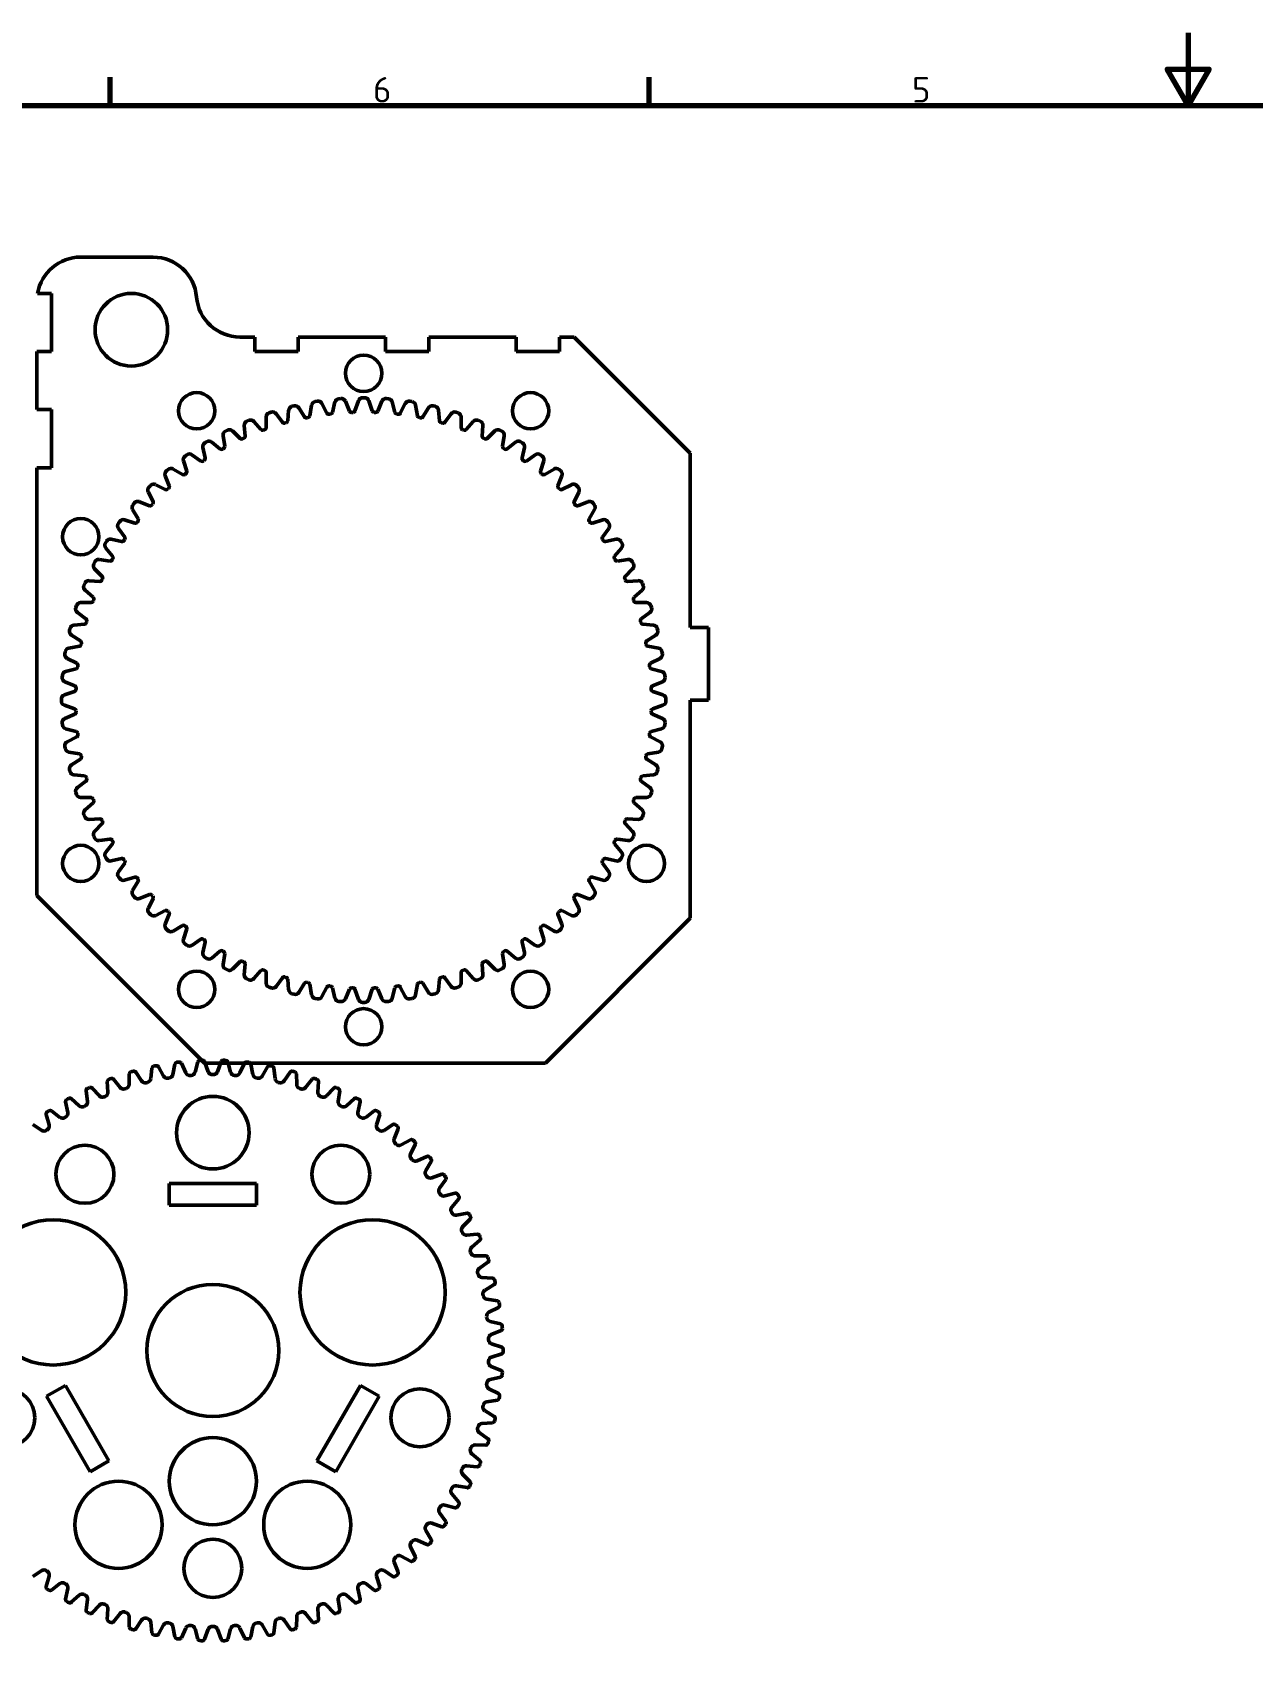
# Model space of a CAD drawing. Header units: millimetres. Extents: x 0 to 594, y 0 to 420.
# Drawn here: x 137.8 to 305.8, y 194.3 to 420 of the extents above; entities that cross this region are included whole.
import ezdxf

# ---------------------------------------------------------------- set-up
doc = ezdxf.new("R2010")
doc.units = ezdxf.units.MM
doc.layers.add('Rahmen (ISO)', color=7, linetype='Continuous', lineweight=70)
doc.layers.add('Sichtbar (ISO)', color=7, linetype='Continuous', lineweight=50)
doc.styles.add('Notiztext (DIN)', font='isocpeur.ttf')

# ---------------------------------------------------------------- blocks, each defined once
blk = doc.blocks.new('Ränder Vorgaberahmen')
at = {"layer": 'Rahmen (ISO)'}
for p, q in [((148.5, 410), (148.5, 413.9)), ((222.75, 410), (222.75, 413.9))]:
    blk.add_line(p, q, dxfattribs=at)
at = {"layer": 'Rahmen (ISO)', "flags": 128}
for points in [[(297, 420), (297, 410), (294.11, 415), (299.89, 415), (297, 410)], [(10, 10), (10, 410), (584, 410), (584, 10), (10, 10)]]:
    blk.add_lwpolyline(points, dxfattribs=at)
at = {"layer": 'Rahmen (ISO)', "char_height": 3.5, "attachment_point": 7, "style": 'Notiztext (DIN)'}
for s, insert in [('6', (184.7, 410.4)), ('5', (258.95, 410.4))]:
    blk.add_mtext(s, dxfattribs=dict(at, insert=insert))

msp = doc.modelspace()

# ---------------------------------------------------------------- linework, layer by layer
at = {"layer": 'Sichtbar (ISO)'}
for p, q in [((144.41, 389.1), (154.41, 389.1)), ((138.49, 384.1), (140.41, 384.1)), ((140.41, 384.1), (140.41, 376.1)), ((166.37, 378.1), (168.41, 378.1)), ((168.41, 376.1), (168.41, 378.1)), ((174.41, 378.1), (186.41, 378.1)), ((174.41, 378.1), (174.41, 376.1)), ((186.41, 376.1), (186.41, 378.1)), ((192.41, 378.1), (204.41, 378.1)), ((192.41, 378.1), (192.41, 376.1)), ((204.41, 376.1), (204.41, 378.1)), ((210.41, 378.1), (212.41, 378.1)), ((210.41, 378.1), (210.41, 376.1)), ((212.41, 378.1), (228.41, 362.1)), ((138.41, 368.1), (138.41, 376.1)), ((140.41, 376.1), (138.41, 376.1)), ((174.41, 376.1), (168.41, 376.1)), ((192.41, 376.1), (186.41, 376.1)), ((210.41, 376.1), (204.41, 376.1)), ((138.41, 368.1), (140.41, 368.1)), ((140.41, 368.1), (140.41, 360.1)), ((172.96, 366.55), (173.08, 368.02)), ((173.54, 368.56), (173.83, 368.63)), ((174.48, 368.36), (175.27, 367.11)), ((176, 367.25), (176.25, 368.71)), ((176.75, 369.21), (177.04, 369.25)), ((177.67, 368.94), (178.35, 367.62)), ((179.1, 367.71), (179.46, 369.15)), ((179.99, 369.6), (180.29, 369.62)), ((180.89, 369.26), (181.47, 367.9)), ((182.22, 367.93), (182.69, 369.33)), ((183.26, 369.74), (183.56, 369.74)), ((184.13, 369.33), (184.6, 367.93)), ((185.35, 367.9), (185.93, 369.26)), ((186.53, 369.62), (186.82, 369.6)), ((187.36, 369.15), (187.72, 367.71)), ((188.46, 367.62), (189.15, 368.94)), ((189.77, 369.25), (190.07, 369.21)), ((190.57, 368.71), (190.81, 367.25)), ((191.55, 367.11), (192.33, 368.36)), ((192.98, 368.63), (193.27, 368.56)), ((193.73, 368.02), (193.86, 366.55)), ((167.07, 364.44), (166.97, 365.92)), ((167.33, 366.51), (167.61, 366.63)), ((168.29, 366.47), (169.26, 365.35)), ((169.97, 365.61), (169.98, 367.09)), ((170.4, 367.66), (170.68, 367.75)), ((171.35, 367.54), (172.23, 366.35)), ((194.59, 366.35), (195.47, 367.54)), ((196.13, 367.75), (196.42, 367.66)), ((196.83, 367.09), (196.85, 365.61)), ((197.55, 365.35), (198.52, 366.47)), ((199.2, 366.63), (199.48, 366.51)), ((199.85, 365.92), (199.75, 364.44)), ((161.52, 363.53), (161.78, 363.68)), ((162.48, 363.63), (163.61, 362.68)), ((164.27, 363.05), (164.05, 364.51)), ((164.37, 365.14), (164.64, 365.27)), ((165.33, 365.16), (166.38, 364.13)), ((200.43, 364.13), (201.49, 365.16)), ((202.18, 365.27), (202.45, 365.14)), ((202.77, 364.51), (202.55, 363.05)), ((203.2, 362.68), (204.34, 363.63)), ((205.04, 363.68), (205.29, 363.53)), ((158.81, 361.7), (159.05, 361.88)), ((159.75, 361.88), (160.96, 361.02)), ((161.58, 361.44), (161.25, 362.88)), ((205.56, 362.88), (205.23, 361.44)), ((205.86, 361.02), (207.06, 361.88)), ((207.76, 361.88), (208, 361.7)), ((228.41, 362.1), (228.41, 338.1)), ((138.41, 301.17), (138.41, 360.1)), ((140.41, 360.1), (138.41, 360.1)), ((156.64, 357.62), (156.08, 358.99)), ((156.25, 359.67), (156.48, 359.86)), ((157.18, 359.92), (158.45, 359.16)), ((159.04, 359.62), (158.59, 361.04)), ((208.22, 361.04), (207.78, 359.62)), ((208.37, 359.16), (209.64, 359.92)), ((210.73, 358.99), (210.18, 357.62)), ((210.34, 359.86), (210.56, 359.67)), ((154.41, 355.42), (153.75, 356.75)), ((153.86, 357.44), (154.07, 357.65)), ((154.76, 357.76), (156.09, 357.1)), ((210.73, 357.1), (212.05, 357.76)), ((213.07, 356.75), (212.41, 355.42)), ((212.75, 357.65), (212.96, 357.44)), ((152.35, 353.06), (151.59, 354.33)), ((151.65, 355.03), (151.84, 355.26)), ((152.52, 355.42), (153.89, 354.87)), ((212.92, 354.87), (214.29, 355.42)), ((215.23, 354.33), (214.46, 353.06)), ((214.97, 355.26), (215.17, 355.03)), ((149.63, 352.46), (149.81, 352.7)), ((150.47, 352.92), (151.88, 352.47)), ((214.93, 352.47), (216.34, 352.92)), ((217.01, 352.7), (217.18, 352.46)), ((147.83, 349.73), (147.98, 349.99)), ((148.63, 350.26), (150.07, 349.92)), ((150.49, 350.55), (149.63, 351.75)), ((217.19, 351.75), (216.33, 350.55)), ((216.75, 349.92), (218.19, 350.26)), ((218.83, 349.99), (218.99, 349.73)), ((148.83, 347.9), (147.88, 349.03)), ((218.94, 349.03), (217.99, 347.9)), ((146.24, 346.87), (146.37, 347.14)), ((147.38, 345.12), (146.34, 346.18)), ((147, 347.46), (148.46, 347.24)), ((218.36, 347.24), (219.82, 347.46)), ((220.47, 346.18), (219.43, 345.12)), ((220.44, 347.14), (220.58, 346.87)), ((144.88, 343.9), (144.99, 344.17)), ((146.16, 342.25), (145.04, 343.22)), ((145.59, 344.54), (147.07, 344.44)), ((219.75, 344.44), (221.22, 344.54)), ((221.77, 343.22), (220.66, 342.25)), ((221.82, 344.17), (221.94, 343.9)), ((143.76, 340.83), (143.85, 341.11)), ((144.42, 341.53), (145.9, 341.54)), ((220.92, 341.54), (222.4, 341.53)), ((222.96, 341.11), (223.06, 340.83)), ((143.48, 338.43), (144.96, 338.55)), ((145.16, 339.28), (143.97, 340.16)), ((222.84, 340.16), (221.65, 339.28)), ((221.86, 338.55), (223.33, 338.43)), ((142.88, 337.68), (142.95, 337.97)), ((144.4, 336.24), (143.15, 337.03)), ((223.67, 337.03), (222.41, 336.24)), ((223.86, 337.97), (223.93, 337.68)), ((228.41, 338.1), (230.91, 338.1)), ((230.91, 338.1), (230.91, 328.1)), ((142.26, 334.47), (142.3, 334.76)), ((142.8, 335.26), (144.26, 335.51)), ((222.56, 335.51), (224.02, 335.26)), ((224.51, 334.76), (224.56, 334.47)), ((142.36, 332.05), (143.8, 332.41)), ((143.88, 333.16), (142.57, 333.84)), ((224.24, 333.84), (222.93, 333.16)), ((223.02, 332.41), (224.45, 332.05)), ((141.88, 331.22), (141.91, 331.52)), ((143.61, 330.04), (142.25, 330.62)), ((224.57, 330.62), (223.21, 330.04)), ((224.91, 331.52), (224.93, 331.22)), ((141.77, 327.95), (141.77, 328.25)), ((142.18, 328.82), (143.58, 329.29)), ((143.58, 326.91), (142.18, 327.38)), ((223.24, 329.29), (224.64, 328.82)), ((224.64, 327.38), (223.24, 326.91)), ((225.05, 328.25), (225.05, 327.95)), ((228.41, 328.1), (228.41, 298.06)), ((230.91, 328.1), (228.41, 328.1)), ((141.91, 324.69), (141.88, 324.98)), ((142.25, 325.58), (143.61, 326.16)), ((223.21, 326.16), (224.57, 325.58)), ((224.93, 324.98), (224.91, 324.69)), ((143.8, 323.79), (142.36, 324.15)), ((142.57, 322.36), (143.88, 323.04)), ((222.93, 323.04), (224.24, 322.36)), ((224.45, 324.15), (223.02, 323.79)), ((142.3, 321.44), (142.26, 321.74)), ((144.26, 320.7), (142.8, 320.94)), ((224.02, 320.94), (222.56, 320.7)), ((224.56, 321.74), (224.51, 321.44)), ((142.95, 318.24), (142.88, 318.53)), ((143.15, 319.18), (144.4, 319.96)), ((222.41, 319.96), (223.67, 319.18)), ((223.93, 318.53), (223.86, 318.24)), ((144.96, 317.65), (143.48, 317.78)), ((143.97, 316.04), (145.16, 316.92)), ((221.65, 316.92), (222.84, 316.04)), ((223.33, 317.78), (221.86, 317.65)), ((143.85, 315.09), (143.76, 315.38)), ((145.9, 314.66), (144.42, 314.68)), ((145.04, 312.99), (146.16, 313.96)), ((220.66, 313.96), (221.77, 312.99)), ((222.4, 314.68), (220.92, 314.66)), ((223.06, 315.38), (222.96, 315.09)), ((144.99, 312.03), (144.88, 312.3)), ((147.07, 311.76), (145.59, 311.66)), ((221.22, 311.66), (219.75, 311.76)), ((221.94, 312.3), (221.82, 312.03)), ((146.37, 309.06), (146.24, 309.33)), ((146.34, 310.02), (147.38, 311.08)), ((219.43, 311.08), (220.47, 310.02)), ((220.58, 309.33), (220.44, 309.06)), ((148.46, 308.96), (147, 308.74)), ((147.88, 307.17), (148.83, 308.3)), ((217.99, 308.3), (218.94, 307.17)), ((219.82, 308.74), (218.36, 308.96)), ((147.98, 306.22), (147.83, 306.47)), ((150.07, 306.28), (148.63, 305.95)), ((149.63, 304.45), (150.49, 305.65)), ((216.33, 305.65), (217.19, 304.45)), ((218.19, 305.95), (216.75, 306.28)), ((218.99, 306.47), (218.83, 306.22)), ((149.81, 303.51), (149.63, 303.75)), ((151.88, 303.73), (150.47, 303.29)), ((151.59, 301.87), (152.35, 303.14)), ((214.46, 303.14), (215.23, 301.87)), ((216.34, 303.29), (214.93, 303.73)), ((217.18, 303.75), (217.01, 303.51)), ((161.48, 278.1), (138.41, 301.17)), ((151.84, 300.94), (151.65, 301.17)), ((153.89, 301.33), (152.52, 300.78)), ((153.75, 299.46), (154.41, 300.78)), ((212.41, 300.78), (213.07, 299.46)), ((214.29, 300.78), (212.92, 301.33)), ((215.17, 301.17), (214.97, 300.94)), ((154.07, 298.55), (153.86, 298.76)), ((156.09, 299.1), (154.76, 298.44)), ((156.08, 297.22), (156.64, 298.59)), ((228.41, 298.06), (208.45, 278.1)), ((210.18, 298.59), (210.73, 297.22)), ((212.05, 298.44), (210.73, 299.1)), ((212.96, 298.76), (212.75, 298.55)), ((156.48, 296.34), (156.25, 296.54)), ((158.45, 297.04), (157.18, 296.28)), ((158.59, 295.17), (159.04, 296.58)), ((207.78, 296.58), (208.22, 295.17)), ((209.64, 296.28), (208.37, 297.04)), ((210.56, 296.54), (210.34, 296.34)), ((159.05, 294.33), (158.81, 294.5)), ((160.96, 295.18), (159.75, 294.32)), ((161.25, 293.32), (161.58, 294.76)), ((163.61, 293.52), (162.48, 292.57)), ((204.34, 292.57), (203.2, 293.52)), ((205.23, 294.76), (205.56, 293.32)), ((207.06, 294.32), (205.86, 295.18)), ((208, 294.5), (207.76, 294.33)), ((161.78, 292.52), (161.52, 292.68)), ((164.05, 291.69), (164.27, 293.15)), ((166.38, 292.08), (165.33, 291.04)), ((166.97, 290.28), (167.07, 291.76)), ((199.75, 291.76), (199.85, 290.28)), ((201.49, 291.04), (200.43, 292.08)), ((202.55, 293.15), (202.77, 291.69)), ((205.29, 292.68), (205.04, 292.52)), ((164.64, 290.93), (164.37, 291.07)), ((167.61, 289.57), (167.33, 289.69)), ((169.26, 290.85), (168.29, 289.73)), ((169.98, 289.11), (169.97, 290.59)), ((172.23, 289.86), (171.35, 288.67)), ((173.08, 288.18), (172.96, 289.65)), ((175.27, 289.1), (174.48, 287.84)), ((176.25, 287.49), (176, 288.95)), ((190.81, 288.95), (190.57, 287.49)), ((192.33, 287.84), (191.55, 289.1)), ((193.86, 289.65), (193.73, 288.18)), ((195.47, 288.67), (194.59, 289.86)), ((196.85, 290.59), (196.83, 289.11)), ((198.52, 289.73), (197.55, 290.85)), ((199.48, 289.69), (199.2, 289.57)), ((202.45, 291.07), (202.18, 290.93)), ((170.68, 288.45), (170.4, 288.55)), ((173.83, 287.58), (173.54, 287.65)), ((177.04, 286.95), (176.75, 287)), ((178.35, 288.58), (177.67, 287.27)), ((179.46, 287.05), (179.1, 288.49)), ((180.29, 286.58), (179.99, 286.6)), ((181.47, 288.3), (180.89, 286.94)), ((182.69, 286.87), (182.22, 288.27)), ((184.6, 288.27), (184.13, 286.87)), ((185.93, 286.94), (185.35, 288.3)), ((186.82, 286.6), (186.53, 286.58)), ((187.72, 288.49), (187.36, 287.05)), ((189.15, 287.27), (188.46, 288.58)), ((190.07, 287), (189.77, 286.95)), ((193.27, 287.65), (192.98, 287.58)), ((196.42, 288.55), (196.13, 288.45)), ((183.56, 286.46), (183.26, 286.46)), ((155.85, 276.32), (155.13, 277.6)), ((157.39, 277.97), (157.12, 276.52)), ((158.91, 276.74), (158.3, 278.08)), ((160.58, 278.26), (160.19, 276.85)), ((208.45, 278.1), (161.48, 278.1)), ((162, 276.92), (161.49, 278.3)), ((163.79, 278.3), (163.28, 276.92)), ((165.09, 276.85), (164.7, 278.26)), ((166.98, 278.08), (166.37, 276.74)), ((168.16, 276.52), (167.89, 277.97)), ((170.15, 277.6), (169.43, 276.32)), ((148.1, 275.57), (148.18, 274.1)), ((149.87, 274.74), (148.96, 275.89)), ((151.13, 276.62), (151.09, 275.15)), ((152.83, 275.65), (152.01, 276.87)), ((153.62, 275.44), (153.47, 275.4)), ((154.23, 277.42), (154.08, 275.96)), ((156.62, 276.04), (156.47, 276.02)), ((159.66, 276.41), (159.5, 276.39)), ((162.72, 276.52), (162.56, 276.52)), ((165.78, 276.39), (165.62, 276.41)), ((168.81, 276.02), (168.66, 276.04)), ((171.2, 275.96), (171.05, 277.42)), ((171.81, 275.4), (171.66, 275.44)), ((173.27, 276.87), (172.45, 275.65)), ((174.19, 275.15), (174.15, 276.62)), ((176.32, 275.89), (175.41, 274.74)), ((177.1, 274.1), (177.18, 275.57)), ((144.23, 272.22), (143.14, 273.21)), ((145.17, 274.28), (145.37, 272.82)), ((147, 273.59), (145.99, 274.67)), ((147.82, 273.51), (147.67, 273.45)), ((150.68, 274.59), (150.53, 274.54)), ((174.75, 274.54), (174.6, 274.59)), ((177.61, 273.45), (177.46, 273.51)), ((179.29, 274.67), (178.28, 273.59)), ((179.91, 272.82), (180.11, 274.28)), ((182.14, 273.21), (181.05, 272.22)), ((139.66, 271.01), (140.09, 269.6)), ((141.57, 270.63), (140.41, 271.53)), ((142.35, 272.76), (142.66, 271.32)), ((145.05, 272.21), (144.91, 272.13)), ((180.37, 272.13), (180.23, 272.21)), ((182.62, 271.32), (182.93, 272.76)), ((184.87, 271.53), (183.7, 270.63)), ((185.19, 269.6), (185.62, 271.01)), ((139.06, 268.83), (137.83, 269.63)), ((139.88, 268.95), (139.75, 268.85)), ((142.4, 270.68), (142.26, 270.6)), ((183.02, 270.6), (182.88, 270.68)), ((185.53, 268.85), (185.4, 268.95)), ((187.45, 269.63), (186.22, 268.83)), ((187.62, 267.69), (188.16, 269.06)), ((187.9, 266.91), (187.78, 267.02)), ((189.87, 267.54), (188.58, 266.84)), ((189.88, 265.58), (190.53, 266.9)), ((190.1, 264.79), (189.99, 264.9)), ((192.12, 265.25), (190.78, 264.66)), ((191.97, 263.3), (192.73, 264.57)), ((192.13, 262.49), (192.02, 262.62)), ((194.18, 262.79), (192.79, 262.31)), ((193.87, 260.86), (194.72, 262.06)), ((156.64, 258.52), (156.64, 261.52)), ((156.64, 261.52), (168.64, 261.52)), ((168.64, 261.52), (168.64, 258.52)), ((193.96, 260.04), (193.87, 260.18)), ((196.03, 260.18), (194.6, 259.8)), ((168.64, 258.52), (156.64, 258.52)), ((195.59, 257.45), (195.51, 257.59)), ((195.57, 258.28), (196.51, 259.4)), ((197.66, 257.42), (196.21, 257.16)), ((197.05, 255.56), (198.08, 256.61)), ((197.01, 254.74), (196.94, 254.89)), ((199.07, 254.54), (197.6, 254.4)), ((198.31, 252.74), (199.43, 253.7)), ((198.2, 251.92), (198.14, 252.07)), ((200.24, 251.56), (198.77, 251.54)), ((199.34, 249.82), (200.53, 250.69)), ((199.16, 249.02), (199.12, 249.17)), ((201.17, 248.49), (199.7, 248.59)), ((199.89, 246.05), (199.86, 246.2)), ((200.13, 246.83), (201.38, 247.6)), ((201.84, 245.36), (200.39, 245.57)), ((200.68, 243.79), (201.99, 244.46)), ((200.37, 243.02), (200.35, 243.18)), ((202.26, 242.18), (200.83, 242.51)), ((200.61, 239.97), (200.61, 240.13)), ((200.98, 240.71), (202.34, 241.27)), ((202.43, 238.98), (201.03, 239.43)), ((200.61, 236.91), (200.61, 237.07)), ((201.03, 237.62), (202.43, 238.07)), ((200.83, 234.53), (202.26, 234.87)), ((202.34, 235.78), (200.98, 236.33)), ((139.72, 232.22), (142.32, 233.72)), ((142.32, 233.72), (148.32, 223.33)), ((176.96, 223.33), (182.96, 233.72)), ((182.96, 233.72), (185.56, 232.22)), ((200.35, 233.86), (200.37, 234.02)), ((201.99, 232.59), (200.68, 233.26)), ((145.72, 221.83), (139.72, 232.22)), ((185.56, 232.22), (179.56, 221.83)), ((199.86, 230.84), (199.89, 231)), ((201.38, 229.44), (200.13, 230.21)), ((200.39, 231.47), (201.84, 231.69)), ((199.12, 227.87), (199.16, 228.03)), ((199.7, 228.46), (201.17, 228.56)), ((200.53, 226.36), (199.34, 227.22)), ((198.14, 224.97), (198.2, 225.12)), ((199.43, 223.35), (198.31, 224.31)), ((198.77, 225.51), (200.24, 225.49)), ((148.32, 223.33), (145.72, 221.83)), ((179.56, 221.83), (176.96, 223.33)), ((196.94, 222.16), (197.01, 222.31)), ((198.08, 220.44), (197.05, 221.48)), ((197.6, 222.65), (199.07, 222.51)), ((195.51, 219.45), (195.59, 219.59)), ((196.21, 219.88), (197.66, 219.63)), ((193.87, 216.87), (193.96, 217)), ((194.6, 217.24), (196.03, 216.87)), ((196.51, 217.64), (195.57, 218.77)), ((192.02, 214.43), (192.13, 214.55)), ((192.79, 214.74), (194.18, 214.25)), ((194.72, 214.98), (193.87, 216.18)), ((189.99, 212.14), (190.1, 212.26)), ((190.78, 212.39), (192.12, 211.8)), ((192.73, 212.48), (191.97, 213.74)), ((187.78, 210.03), (187.9, 210.13)), ((188.58, 210.21), (189.87, 209.51)), ((190.53, 210.14), (189.88, 211.46)), ((137.83, 207.41), (139.06, 208.22)), ((139.75, 208.19), (139.88, 208.1)), ((185.4, 208.1), (185.53, 208.19)), ((186.22, 208.22), (187.45, 207.41)), ((188.16, 207.99), (187.62, 209.36)), ((140.09, 207.44), (139.66, 206.04)), ((140.41, 205.52), (141.57, 206.42)), ((142.26, 206.45), (142.4, 206.36)), ((142.66, 205.73), (142.35, 204.29)), ((182.93, 204.29), (182.62, 205.73)), ((182.88, 206.36), (183.02, 206.45)), ((183.7, 206.42), (184.87, 205.52)), ((185.62, 206.04), (185.19, 207.44)), ((143.14, 203.84), (144.23, 204.83)), ((144.91, 204.91), (145.05, 204.84)), ((145.37, 204.23), (145.17, 202.77)), ((145.99, 202.38), (147, 203.45)), ((147.67, 203.6), (147.82, 203.53)), ((177.46, 203.53), (177.61, 203.6)), ((178.28, 203.45), (179.29, 202.38)), ((180.11, 202.77), (179.91, 204.23)), ((180.23, 204.84), (180.37, 204.91)), ((181.05, 204.83), (182.14, 203.84)), ((148.18, 202.95), (148.1, 201.48)), ((148.96, 201.16), (149.87, 202.31)), ((150.53, 202.5), (150.68, 202.45)), ((151.09, 201.9), (151.13, 200.43)), ((152.01, 200.18), (152.83, 201.4)), ((153.47, 201.65), (153.62, 201.61)), ((154.08, 201.09), (154.23, 199.63)), ((156.47, 201.03), (156.62, 201)), ((168.66, 201), (168.81, 201.03)), ((171.05, 199.63), (171.2, 201.09)), ((171.66, 201.61), (171.81, 201.65)), ((172.45, 201.4), (173.27, 200.18)), ((174.15, 200.43), (174.19, 201.9)), ((174.6, 202.45), (174.75, 202.5)), ((175.41, 202.31), (176.32, 201.16)), ((177.18, 201.48), (177.1, 202.95)), ((155.13, 199.45), (155.85, 200.73)), ((157.12, 200.52), (157.39, 199.08)), ((158.3, 198.97), (158.91, 200.3)), ((159.5, 200.65), (159.66, 200.64)), ((160.19, 200.2), (160.58, 198.78)), ((161.49, 198.75), (162, 200.13)), ((162.56, 200.52), (162.72, 200.52)), ((163.28, 200.13), (163.79, 198.75)), ((164.7, 198.78), (165.09, 200.2)), ((165.62, 200.64), (165.78, 200.65)), ((166.37, 200.3), (166.98, 198.97)), ((167.89, 199.08), (168.16, 200.52)), ((169.43, 200.73), (170.15, 199.45))]:
    msp.add_line(p, q, dxfattribs=at)
for centre, radius in [((151.41, 379.1), 5), ((183.41, 373.1), 2.5), ((160.41, 367.94), 2.5), ((206.41, 367.94), 2.5), ((144.44, 350.6), 2.5), ((144.44, 305.6), 2.5), ((222.38, 305.6), 2.5), ((160.41, 288.26), 2.5), ((206.41, 288.26), 2.5), ((183.41, 283.1), 2.5), ((162.64, 268.52), 5), ((145.01, 262.79), 4), ((180.27, 262.79), 4), ((140.64, 246.52), 10), ((184.64, 246.52), 10), ((162.64, 238.52), 9.1), ((134.11, 229.25), 4), ((191.17, 229.25), 4), ((162.64, 220.52), 6), ((149.64, 214.52), 6), ((175.64, 214.52), 6), ((162.64, 208.52), 4)]:
    msp.add_circle(centre, radius, dxfattribs=at)
for centre, radius, start, end in [((144.41, 383.1), 6, 90, 170.4059), ((154.41, 383.1), 6, 4.7802, 90), ((166.37, 384.1), 6, 184.7802, 270), ((173.68, 367.97), 0.6, 103.5, 175), ((173.97, 368.04), 0.6, 32, 103.5), ((176.84, 368.61), 0.6, 99, 170.5), ((177.14, 368.66), 0.6, 27.5, 99), ((180.04, 369), 0.6, 94.5, 166), ((180.34, 369.03), 0.6, 23, 94.5), ((181.74, 368.02), 0.3, 203, 272.3877), ((181.94, 368.02), 0.3, 272.1123, 341.5), ((183.26, 369.14), 0.6, 90, 161.5), ((183.56, 369.14), 0.6, 18.5, 90), ((184.88, 368.02), 0.3, 198.5, 267.8877), ((185.07, 368.02), 0.3, 267.6123, 337), ((186.48, 369.03), 0.6, 85.5, 157), ((186.78, 369), 0.6, 14, 85.5), ((189.68, 368.66), 0.6, 81, 152.5), ((189.98, 368.61), 0.6, 9.5, 81), ((192.84, 368.04), 0.6, 76.5, 148), ((193.13, 367.97), 0.6, 5, 76.5), ((167.56, 365.96), 0.6, 112.5, 184), ((167.84, 366.07), 0.6, 41, 112.5), ((169.67, 365.62), 0.3, 290.1123, 359.5), ((170.58, 367.09), 0.6, 108, 179.5), ((170.87, 367.18), 0.6, 36.5, 108), ((172.47, 366.53), 0.3, 216.5, 285.8877), ((183.41, 328.1), 39.65, 105.6123, 105.8877), ((172.66, 366.58), 0.3, 285.6123, 355), ((175.52, 367.26), 0.3, 212, 281.3877), ((183.41, 328.1), 39.65, 101.1123, 101.3877), ((175.71, 367.3), 0.3, 281.1123, 350.5), ((178.62, 367.76), 0.3, 207.5, 276.8877), ((183.41, 328.1), 39.65, 96.6123, 96.8877), ((178.81, 367.79), 0.3, 276.6123, 346), ((183.41, 328.1), 39.65, 92.1123, 92.3877), ((183.41, 328.1), 39.65, 87.6123, 87.8877), ((188.01, 367.79), 0.3, 194, 263.3877), ((183.41, 328.1), 39.65, 83.1123, 83.3877), ((188.2, 367.76), 0.3, 263.1123, 332.5), ((191.11, 367.3), 0.3, 189.5, 258.8877), ((183.41, 328.1), 39.65, 78.6123, 78.8877), ((191.3, 367.26), 0.3, 258.6123, 328), ((194.16, 366.58), 0.3, 185, 254.3877), ((183.41, 328.1), 39.65, 74.1123, 74.3877), ((194.34, 366.53), 0.3, 254.1123, 323.5), ((195.95, 367.18), 0.6, 72, 143.5), ((196.23, 367.09), 0.6, 0.5, 72), ((197.15, 365.62), 0.3, 180.5, 249.8877), ((198.97, 366.07), 0.6, 67.5, 139), ((199.25, 365.96), 0.6, 356, 67.5), ((161.84, 363.02), 0.6, 121.5, 193), ((162.09, 363.17), 0.6, 50, 121.5), ((164.64, 364.6), 0.6, 117, 188.5), ((164.91, 364.74), 0.6, 45.5, 117), ((166.6, 364.34), 0.3, 225.5, 294.8877), ((183.41, 328.1), 39.65, 114.6123, 114.8877), ((166.77, 364.42), 0.3, 294.6123, 4), ((169.49, 365.55), 0.3, 221, 290.3877), ((183.41, 328.1), 39.65, 110.1123, 110.3877), ((183.41, 328.1), 39.65, 69.6123, 69.8877), ((197.33, 365.55), 0.3, 249.6123, 319), ((200.05, 364.42), 0.3, 176, 245.3877), ((183.41, 328.1), 39.65, 65.1123, 65.3877), ((200.22, 364.34), 0.3, 245.1123, 314.5), ((201.91, 364.74), 0.6, 63, 134.5), ((202.17, 364.6), 0.6, 351.5, 63), ((204.72, 363.17), 0.6, 58.5, 130), ((204.98, 363.02), 0.6, 347, 58.5), ((159.16, 361.22), 0.6, 126, 197.5), ((159.41, 361.39), 0.6, 54.5, 126), ((183.41, 328.1), 39.65, 123.6123, 123.8877), ((161.29, 361.37), 0.3, 303.6123, 13), ((163.8, 362.91), 0.3, 230, 299.3877), ((183.41, 328.1), 39.65, 119.1123, 119.3877), ((163.97, 363), 0.3, 299.1123, 8.5), ((202.84, 363), 0.3, 171.5, 240.8877), ((183.41, 328.1), 39.65, 60.6123, 60.8877), ((203.01, 362.91), 0.3, 240.6123, 310), ((205.52, 361.37), 0.3, 167, 236.3877), ((183.41, 328.1), 39.65, 56.1123, 56.3877), ((207.41, 361.39), 0.6, 54, 125.5), ((207.65, 361.22), 0.6, 342.5, 54), ((156.64, 359.21), 0.6, 130.5, 202), ((156.87, 359.41), 0.6, 59, 130.5), ((158.6, 359.42), 0.3, 239, 308.3877), ((183.41, 328.1), 39.65, 128.1123, 128.3877), ((158.75, 359.53), 0.3, 308.1123, 17.5), ((161.13, 361.27), 0.3, 234.5, 303.8877), ((205.68, 361.27), 0.3, 236.1123, 305.5), ((208.07, 359.53), 0.3, 162.5, 231.8877), ((183.41, 328.1), 39.65, 51.6123, 51.8877), ((208.22, 359.42), 0.3, 231.6123, 301), ((209.95, 359.41), 0.6, 49.5, 121), ((210.17, 359.21), 0.6, 338, 49.5), ((154.28, 357.02), 0.6, 135, 206.5), ((154.49, 357.23), 0.6, 63.5, 135), ((156.22, 357.37), 0.3, 243.5, 312.8877), ((183.41, 328.1), 39.65, 132.6123, 132.8877), ((156.36, 357.5), 0.3, 312.6123, 22), ((210.46, 357.5), 0.3, 158, 227.3877), ((183.41, 328.1), 39.65, 47.1123, 47.3877), ((210.6, 357.37), 0.3, 227.1123, 296.5), ((212.32, 357.23), 0.6, 45, 116.5), ((212.53, 357.02), 0.6, 333.5, 45), ((152.1, 354.64), 0.6, 139.5, 211), ((152.3, 354.87), 0.6, 68, 139.5), ((154.01, 355.15), 0.3, 248, 317.3877), ((183.41, 328.1), 39.65, 137.1123, 137.3877), ((154.14, 355.29), 0.3, 317.1123, 26.5), ((212.68, 355.29), 0.3, 153.5, 222.8877), ((183.41, 328.1), 39.65, 42.6123, 42.8877), ((212.81, 355.15), 0.3, 222.6123, 292), ((214.52, 354.87), 0.6, 40.5, 112), ((214.71, 354.64), 0.6, 329, 40.5), ((150.12, 352.1), 0.6, 144, 215.5), ((150.29, 352.35), 0.6, 72.5, 144), ((151.98, 352.76), 0.3, 252.5, 321.8877), ((183.41, 328.1), 39.65, 141.6123, 141.8877), ((152.09, 352.91), 0.3, 321.6123, 31), ((214.72, 352.91), 0.3, 149, 218.3877), ((183.41, 328.1), 39.65, 38.1123, 38.3877), ((214.84, 352.76), 0.3, 218.1123, 287.5), ((216.52, 352.35), 0.6, 36, 107.5), ((216.7, 352.1), 0.6, 324.5, 36), ((148.49, 349.67), 0.6, 77, 148.5), ((150.14, 350.22), 0.3, 257, 326.3877), ((183.41, 328.1), 39.65, 146.1123, 146.3877), ((150.24, 350.38), 0.3, 326.1123, 35.5), ((216.57, 350.38), 0.3, 144.5, 213.8877), ((183.41, 328.1), 39.65, 33.6123, 33.8877), ((216.68, 350.22), 0.3, 213.6123, 283), ((218.32, 349.67), 0.6, 31.5, 103), ((148.34, 349.42), 0.6, 148.5, 220), ((183.41, 328.1), 39.65, 150.6123, 150.8877), ((148.6, 347.71), 0.3, 330.6123, 40), ((218.22, 347.71), 0.3, 140, 209.3877), ((183.41, 328.1), 39.65, 29.1123, 29.3877), ((218.48, 349.42), 0.6, 320, 31.5), ((146.77, 346.6), 0.6, 153, 224.5), ((146.91, 346.87), 0.6, 81.5, 153), ((148.5, 347.54), 0.3, 261.5, 330.8877), ((218.31, 347.54), 0.3, 209.1123, 278.5), ((219.91, 346.87), 0.6, 27, 98.5), ((220.04, 346.6), 0.6, 315.5, 27), ((145.43, 343.67), 0.6, 157.5, 229), ((145.55, 343.95), 0.6, 86, 157.5), ((147.09, 344.74), 0.3, 266, 335.3877), ((183.41, 328.1), 39.65, 155.1123, 155.3877), ((147.17, 344.91), 0.3, 335.1123, 44.5), ((219.65, 344.91), 0.3, 135.5, 204.8877), ((183.41, 328.1), 39.65, 24.6123, 24.8877), ((219.73, 344.74), 0.3, 204.6123, 274), ((221.27, 343.95), 0.6, 22.5, 94), ((221.38, 343.67), 0.6, 311, 22.5), ((144.33, 340.64), 0.6, 162, 233.5), ((144.42, 340.93), 0.6, 90.5, 162), ((145.89, 341.84), 0.3, 270.5, 339.8877), ((145.96, 342.02), 0.3, 339.6123, 49), ((183.41, 328.1), 39.65, 159.6123, 159.8877), ((220.86, 342.02), 0.3, 131, 200.3877), ((183.41, 328.1), 39.65, 20.1123, 20.3877), ((220.92, 341.84), 0.3, 200.1123, 269.5), ((222.39, 340.93), 0.6, 18, 89.5), ((222.49, 340.64), 0.6, 306.5, 18), ((144.93, 338.85), 0.3, 275, 344.3877), ((144.98, 339.04), 0.3, 344.1123, 53.5), ((183.41, 328.1), 39.65, 164.1123, 164.3877), ((221.83, 339.04), 0.3, 126.5, 195.8877), ((183.41, 328.1), 39.65, 15.6123, 15.8877), ((221.88, 338.85), 0.3, 195.6123, 265), ((143.47, 337.54), 0.6, 166.5, 238), ((143.54, 337.83), 0.6, 95, 166.5), ((144.24, 335.99), 0.3, 348.6123, 58), ((222.57, 335.99), 0.3, 122, 191.3877), ((223.28, 337.83), 0.6, 13.5, 85), ((223.35, 337.54), 0.6, 302, 13.5), ((142.85, 334.37), 0.6, 171, 242.5), ((142.9, 334.67), 0.6, 99.5, 171), ((144.21, 335.8), 0.3, 279.5, 348.8877), ((183.41, 328.1), 39.65, 168.6123, 168.8877), ((183.41, 328.1), 39.65, 11.1123, 11.3877), ((222.61, 335.8), 0.3, 191.1123, 260.5), ((223.92, 334.67), 0.6, 9, 80.5), ((223.97, 334.37), 0.6, 297.5, 9), ((142.51, 331.47), 0.6, 104, 175.5), ((143.72, 332.7), 0.3, 284, 353.3877), ((143.75, 332.89), 0.3, 353.1123, 62.5), ((183.41, 328.1), 39.65, 173.1123, 173.3877), ((223.07, 332.89), 0.3, 117.5, 186.8877), ((183.41, 328.1), 39.65, 6.6123, 6.8877), ((223.09, 332.7), 0.3, 186.6123, 256), ((224.31, 331.47), 0.6, 4.5, 76), ((142.48, 331.17), 0.6, 175.5, 247), ((143.48, 329.57), 0.3, 288.5, 357.8877), ((143.49, 329.77), 0.3, 357.6123, 67), ((183.41, 328.1), 39.65, 177.6123, 177.8877), ((223.32, 329.77), 0.3, 113, 182.3877), ((183.41, 328.1), 39.65, 2.1123, 2.3877), ((223.33, 329.57), 0.3, 182.1123, 251.5), ((224.33, 331.17), 0.6, 293, 4.5), ((142.37, 328.25), 0.6, 108.5, 180), ((142.37, 327.95), 0.6, 180, 251.5), ((224.45, 328.25), 0.6, 0, 71.5), ((224.45, 327.95), 0.6, 288.5, 0), ((142.48, 325.03), 0.6, 113, 184.5), ((143.48, 326.63), 0.3, 2.1123, 71.5), ((143.49, 326.44), 0.3, 293, 2.3877), ((183.41, 328.1), 39.65, 182.1123, 182.3877), ((183.41, 328.1), 39.65, 357.6123, 357.8877), ((223.32, 326.44), 0.3, 177.6123, 247), ((223.33, 326.63), 0.3, 108.5, 177.8877), ((224.33, 325.03), 0.6, 355.5, 67), ((142.51, 324.73), 0.6, 184.5, 256), ((143.72, 323.5), 0.3, 6.6123, 76), ((143.75, 323.31), 0.3, 297.5, 6.8877), ((183.41, 328.1), 39.65, 186.6123, 186.8877), ((183.41, 328.1), 39.65, 353.1123, 353.3877), ((223.07, 323.31), 0.3, 173.1123, 242.5), ((223.09, 323.5), 0.3, 104, 173.3877), ((224.31, 324.73), 0.6, 284, 355.5), ((142.85, 321.83), 0.6, 117.5, 189), ((142.9, 321.53), 0.6, 189, 260.5), ((144.21, 320.4), 0.3, 11.1123, 80.5), ((183.41, 328.1), 39.65, 191.1123, 191.3877), ((183.41, 328.1), 39.65, 348.6123, 348.8877), ((222.61, 320.4), 0.3, 99.5, 168.8877), ((223.92, 321.53), 0.6, 279.5, 351), ((223.97, 321.83), 0.6, 351, 62.5), ((143.47, 318.67), 0.6, 122, 193.5), ((143.54, 318.38), 0.6, 193.5, 265), ((144.24, 320.21), 0.3, 302, 11.3877), ((222.57, 320.21), 0.3, 168.6123, 238), ((223.28, 318.38), 0.6, 275, 346.5), ((223.35, 318.67), 0.6, 346.5, 58), ((144.33, 315.56), 0.6, 126.5, 198), ((144.93, 317.35), 0.3, 15.6123, 85), ((144.98, 317.17), 0.3, 306.5, 15.8877), ((183.41, 328.1), 39.65, 195.6123, 195.8877), ((221.83, 317.17), 0.3, 164.1123, 233.5), ((183.41, 328.1), 39.65, 344.1123, 344.3877), ((221.88, 317.35), 0.3, 95, 164.3877), ((222.49, 315.56), 0.6, 342, 53.5), ((144.42, 315.28), 0.6, 198, 269.5), ((145.89, 314.36), 0.3, 20.1123, 89.5), ((145.96, 314.18), 0.3, 311, 20.3877), ((183.41, 328.1), 39.65, 200.1123, 200.3877), ((220.86, 314.18), 0.3, 159.6123, 229), ((183.41, 328.1), 39.65, 339.6123, 339.8877), ((220.92, 314.36), 0.3, 90.5, 159.8877), ((222.39, 315.28), 0.6, 270.5, 342), ((145.43, 312.53), 0.6, 131, 202.5), ((145.55, 312.26), 0.6, 202.5, 274), ((147.09, 311.46), 0.3, 24.6123, 94), ((183.41, 328.1), 39.65, 204.6123, 204.8877), ((147.17, 311.29), 0.3, 315.5, 24.8877), ((219.65, 311.29), 0.3, 155.1123, 224.5), ((183.41, 328.1), 39.65, 335.1123, 335.3877), ((219.73, 311.46), 0.3, 86, 155.3877), ((221.27, 312.26), 0.6, 266, 337.5), ((221.38, 312.53), 0.6, 337.5, 49), ((146.77, 309.6), 0.6, 135.5, 207), ((220.04, 309.6), 0.6, 333, 44.5), ((146.91, 309.34), 0.6, 207, 278.5), ((148.34, 306.79), 0.6, 140, 211.5), ((148.5, 308.66), 0.3, 29.1123, 98.5), ((183.41, 328.1), 39.65, 209.1123, 209.3877), ((148.6, 308.5), 0.3, 320, 29.3877), ((218.22, 308.5), 0.3, 150.6123, 220), ((183.41, 328.1), 39.65, 330.6123, 330.8877), ((218.31, 308.66), 0.3, 81.5, 150.8877), ((218.48, 306.79), 0.6, 328.5, 40), ((219.91, 309.34), 0.6, 261.5, 333), ((148.49, 306.53), 0.6, 211.5, 283), ((150.14, 305.99), 0.3, 33.6123, 103), ((183.41, 328.1), 39.65, 213.6123, 213.8877), ((150.24, 305.83), 0.3, 324.5, 33.8877), ((216.57, 305.83), 0.3, 146.1123, 215.5), ((183.41, 328.1), 39.65, 326.1123, 326.3877), ((216.68, 305.99), 0.3, 77, 146.3877), ((218.32, 306.53), 0.6, 257, 328.5), ((150.12, 304.1), 0.6, 144.5, 216), ((150.29, 303.86), 0.6, 216, 287.5), ((151.98, 303.44), 0.3, 38.1123, 107.5), ((183.41, 328.1), 39.65, 218.1123, 218.3877), ((152.09, 303.29), 0.3, 329, 38.3877), ((214.72, 303.29), 0.3, 141.6123, 211), ((183.41, 328.1), 39.65, 321.6123, 321.8877), ((214.84, 303.44), 0.3, 72.5, 141.8877), ((216.52, 303.86), 0.6, 252.5, 324), ((216.7, 304.1), 0.6, 324, 35.5), ((152.1, 301.56), 0.6, 149, 220.5), ((152.3, 301.33), 0.6, 220.5, 292), ((154.01, 301.05), 0.3, 42.6123, 112), ((183.41, 328.1), 39.65, 222.6123, 222.8877), ((154.14, 300.91), 0.3, 333.5, 42.8877), ((212.68, 300.91), 0.3, 137.1123, 206.5), ((183.41, 328.1), 39.65, 317.1123, 317.3877), ((212.81, 301.05), 0.3, 68, 137.3877), ((214.52, 301.33), 0.6, 248, 319.5), ((214.71, 301.56), 0.6, 319.5, 31), ((154.28, 299.19), 0.6, 153.5, 225), ((154.49, 298.98), 0.6, 225, 296.5), ((156.22, 298.83), 0.3, 47.1123, 116.5), ((183.41, 328.1), 39.65, 227.1123, 227.3877), ((156.36, 298.7), 0.3, 338, 47.3877), ((210.46, 298.7), 0.3, 132.6123, 202), ((183.41, 328.1), 39.65, 312.6123, 312.8877), ((210.6, 298.83), 0.3, 63.5, 132.8877), ((212.32, 298.98), 0.6, 243.5, 315), ((212.53, 299.19), 0.6, 315, 26.5), ((156.64, 296.99), 0.6, 158, 229.5), ((156.87, 296.8), 0.6, 229.5, 301), ((158.6, 296.79), 0.3, 51.6123, 121), ((183.41, 328.1), 39.65, 231.6123, 231.8877), ((158.75, 296.67), 0.3, 342.5, 51.8877), ((208.07, 296.67), 0.3, 128.1123, 197.5), ((183.41, 328.1), 39.65, 308.1123, 308.3877), ((208.22, 296.79), 0.3, 59, 128.3877), ((209.95, 296.8), 0.6, 239, 310.5), ((210.17, 296.99), 0.6, 310.5, 22), ((159.16, 294.99), 0.6, 162.5, 234), ((159.41, 294.81), 0.6, 234, 305.5), ((161.13, 294.94), 0.3, 56.1123, 125.5), ((183.41, 328.1), 39.65, 236.1123, 236.3877), ((161.29, 294.83), 0.3, 347, 56.3877), ((163.8, 293.29), 0.3, 60.6123, 130), ((183.41, 328.1), 39.65, 240.6123, 240.8877), ((163.97, 293.2), 0.3, 351.5, 60.8877), ((202.84, 293.2), 0.3, 119.1123, 188.5), ((183.41, 328.1), 39.65, 299.1123, 299.3877), ((203.01, 293.29), 0.3, 50, 119.3877), ((205.52, 294.83), 0.3, 123.6123, 193), ((183.41, 328.1), 39.65, 303.6123, 303.8877), ((205.68, 294.94), 0.3, 54.5, 123.8877), ((207.41, 294.81), 0.6, 234.5, 306), ((207.65, 294.99), 0.6, 306, 17.5), ((161.84, 293.19), 0.6, 167, 238.5), ((162.09, 293.03), 0.6, 238.5, 310), ((164.64, 291.6), 0.6, 171.5, 243), ((166.6, 291.86), 0.3, 65.1123, 134.5), ((183.41, 328.1), 39.65, 245.1123, 245.3877), ((166.77, 291.78), 0.3, 356, 65.3877), ((200.05, 291.78), 0.3, 114.6123, 184), ((183.41, 328.1), 39.65, 294.6123, 294.8877), ((200.22, 291.86), 0.3, 45.5, 114.8877), ((202.17, 291.6), 0.6, 297, 8.5), ((204.72, 293.03), 0.6, 230, 301.5), ((204.98, 293.19), 0.6, 301.5, 13), ((164.91, 291.47), 0.6, 243, 314.5), ((167.56, 290.24), 0.6, 176, 247.5), ((167.84, 290.13), 0.6, 247.5, 319), ((169.49, 290.65), 0.3, 69.6123, 139), ((183.41, 328.1), 39.65, 249.6123, 249.8877), ((169.67, 290.59), 0.3, 0.5, 69.8877), ((170.58, 289.12), 0.6, 180.5, 252), ((172.47, 289.68), 0.3, 74.1123, 143.5), ((183.41, 328.1), 39.65, 254.1123, 254.3877), ((172.66, 289.63), 0.3, 5, 74.3877), ((175.52, 288.94), 0.3, 78.6123, 148), ((183.41, 328.1), 39.65, 258.6123, 258.8877), ((175.71, 288.9), 0.3, 9.5, 78.8877), ((191.11, 288.9), 0.3, 101.1123, 170.5), ((183.41, 328.1), 39.65, 281.1123, 281.3877), ((191.3, 288.94), 0.3, 32, 101.3877), ((194.16, 289.63), 0.3, 105.6123, 175), ((183.41, 328.1), 39.65, 285.6123, 285.8877), ((194.34, 289.68), 0.3, 36.5, 105.8877), ((196.23, 289.12), 0.6, 288, 359.5), ((197.15, 290.59), 0.3, 110.1123, 179.5), ((183.41, 328.1), 39.65, 290.1123, 290.3877), ((197.33, 290.65), 0.3, 41, 110.3877), ((198.97, 290.13), 0.6, 221, 292.5), ((199.25, 290.24), 0.6, 292.5, 4), ((201.91, 291.47), 0.6, 225.5, 297), ((170.87, 289.02), 0.6, 252, 323.5), ((173.68, 288.23), 0.6, 185, 256.5), ((173.97, 288.16), 0.6, 256.5, 328), ((176.84, 287.59), 0.6, 189.5, 261), ((177.14, 287.54), 0.6, 261, 332.5), ((178.62, 288.44), 0.3, 83.1123, 152.5), ((183.41, 328.1), 39.65, 263.1123, 263.3877), ((178.81, 288.42), 0.3, 14, 83.3877), ((180.04, 287.2), 0.6, 194, 265.5), ((180.34, 287.18), 0.6, 265.5, 337), ((181.74, 288.19), 0.3, 87.6123, 157), ((183.41, 328.1), 39.65, 267.6123, 267.8877), ((181.94, 288.18), 0.3, 18.5, 87.8877), ((183.26, 287.06), 0.6, 198.5, 270), ((183.56, 287.06), 0.6, 270, 341.5), ((184.88, 288.18), 0.3, 92.1123, 161.5), ((183.41, 328.1), 39.65, 272.1123, 272.3877), ((185.07, 288.19), 0.3, 23, 92.3877), ((186.48, 287.18), 0.6, 203, 274.5), ((186.78, 287.2), 0.6, 274.5, 346), ((188.01, 288.42), 0.3, 96.6123, 166), ((183.41, 328.1), 39.65, 276.6123, 276.8877), ((188.2, 288.44), 0.3, 27.5, 96.8877), ((189.68, 287.54), 0.6, 207.5, 279), ((189.98, 287.59), 0.6, 279, 350.5), ((192.84, 288.16), 0.6, 212, 283.5), ((193.13, 288.23), 0.6, 283.5, 355), ((195.95, 289.02), 0.6, 216.5, 288), ((154.53, 277.39), 0.3, 101.7839, 173.8462), ((162.64, 238.52), 40, 101.2931, 101.7839), ((154.87, 277.45), 0.3, 29.2308, 101.2931), ((157.69, 277.91), 0.3, 97.1685, 169.2308), ((162.64, 238.52), 40, 96.6777, 97.1685), ((158.02, 277.95), 0.3, 24.6154, 96.6777), ((160.87, 278.18), 0.3, 92.5531, 164.6154), ((162.64, 238.52), 40, 92.0623, 92.5531), ((161.21, 278.2), 0.3, 20, 92.0623), ((164.07, 278.2), 0.3, 87.9377, 160), ((162.64, 238.52), 40, 87.4469, 87.9377), ((164.41, 278.18), 0.3, 15.3846, 87.4469), ((167.26, 277.95), 0.3, 83.3223, 155.3846), ((162.64, 238.52), 40, 82.8315, 83.3223), ((167.59, 277.91), 0.3, 10.7692, 82.8315), ((170.41, 277.45), 0.3, 78.7069, 150.7692), ((162.64, 238.52), 40, 78.2161, 78.7069), ((170.75, 277.39), 0.3, 6.1538, 78.2161), ((148.4, 275.58), 0.3, 111.0146, 183.0769), ((162.64, 238.52), 40, 110.5238, 111.0146), ((148.72, 275.7), 0.3, 38.4615, 110.5238), ((151.43, 276.61), 0.3, 106.3992, 178.4615), ((162.64, 238.52), 40, 105.9084, 106.3992), ((151.76, 276.7), 0.3, 33.8462, 105.9084), ((153.32, 275.98), 0.6, 213.8462, 283.8462), ((153.48, 276.02), 0.6, 283.8462, 353.8462), ((156.37, 276.61), 0.6, 209.2308, 279.2308), ((156.53, 276.64), 0.6, 279.2308, 349.2308), ((159.45, 276.99), 0.6, 204.6154, 274.6154), ((159.61, 277), 0.6, 274.6154, 344.6154), ((162.56, 277.12), 0.6, 200, 270), ((162.72, 277.12), 0.6, 270, 340), ((165.67, 277), 0.6, 195.3846, 265.3846), ((165.83, 276.99), 0.6, 265.3846, 335.3846), ((168.75, 276.64), 0.6, 190.7692, 260.7692), ((168.91, 276.61), 0.6, 260.7692, 330.7692), ((171.8, 276.02), 0.6, 186.1538, 256.1538), ((171.95, 275.98), 0.6, 256.1538, 326.1538), ((173.52, 276.7), 0.3, 74.0916, 146.1538), ((162.64, 238.52), 40, 73.6008, 74.0916), ((173.85, 276.61), 0.3, 1.5385, 73.6008), ((176.56, 275.7), 0.3, 69.4762, 141.5385), ((162.64, 238.52), 40, 68.9854, 69.4762), ((176.88, 275.58), 0.3, 356.9231, 68.9854), ((142.64, 272.82), 0.3, 120.2454, 192.3077), ((162.64, 238.52), 40, 119.7546, 120.2454), ((142.94, 272.99), 0.3, 47.6923, 119.7546), ((145.47, 274.32), 0.3, 115.63, 187.6923), ((162.64, 238.52), 40, 115.1392, 115.63), ((145.77, 274.46), 0.3, 43.0769, 115.1392), ((147.44, 274), 0.6, 223.0769, 293.0769), ((147.58, 274.07), 0.6, 293.0769, 3.0769), ((150.34, 275.11), 0.6, 218.4615, 288.4615), ((150.49, 275.16), 0.6, 288.4615, 358.4615), ((174.79, 275.16), 0.6, 181.5385, 251.5385), ((174.94, 275.11), 0.6, 251.5385, 321.5385), ((177.7, 274.07), 0.6, 176.9231, 246.9231), ((177.84, 274), 0.6, 246.9231, 316.9231), ((179.51, 274.46), 0.3, 64.8608, 136.9231), ((162.64, 238.52), 40, 64.37, 64.8608), ((179.81, 274.32), 0.3, 352.3077, 64.37), ((182.34, 272.99), 0.3, 60.2454, 132.3077), ((162.64, 238.52), 40, 59.7546, 60.2454), ((182.64, 272.82), 0.3, 347.6923, 59.7546), ((139.95, 271.1), 0.3, 124.8608, 196.9231), ((162.64, 238.52), 40, 124.37, 124.8608), ((140.23, 271.29), 0.3, 52.3077, 124.37), ((142.08, 271.19), 0.6, 302.3077, 12.3077), ((144.63, 272.66), 0.6, 227.6923, 297.6923), ((144.77, 272.74), 0.6, 297.6923, 7.6923), ((180.51, 272.74), 0.6, 172.3077, 242.3077), ((180.65, 272.66), 0.6, 242.3077, 312.3077), ((183.2, 271.19), 0.6, 167.6923, 237.6923), ((185.05, 271.29), 0.3, 55.63, 127.6923), ((162.64, 238.52), 40, 55.1392, 55.63), ((185.33, 271.1), 0.3, 343.0769, 55.1392), ((139.39, 269.33), 0.6, 236.9231, 306.9231), ((139.51, 269.43), 0.6, 306.9231, 16.9231), ((141.94, 271.11), 0.6, 232.3077, 302.3077), ((183.34, 271.11), 0.6, 237.6923, 307.6923), ((185.76, 269.43), 0.6, 163.0769, 233.0769), ((185.89, 269.33), 0.6, 233.0769, 303.0769), ((187.62, 269.38), 0.3, 51.0146, 123.0769), ((162.64, 238.52), 40, 50.5238, 51.0146), ((187.88, 269.17), 0.3, 338.4615, 50.5238), ((188.18, 267.47), 0.6, 158.4615, 228.4615), ((188.3, 267.36), 0.6, 228.4615, 298.4615), ((190.02, 267.27), 0.3, 46.3992, 118.4615), ((162.64, 238.52), 40, 45.9084, 46.3992), ((190.26, 267.04), 0.3, 333.8462, 45.9084), ((190.42, 265.32), 0.6, 153.8462, 223.8462), ((190.53, 265.2), 0.6, 223.8462, 293.8462), ((192.24, 264.98), 0.3, 41.7839, 113.8462), ((162.64, 238.52), 40, 41.2931, 41.7839), ((192.47, 264.72), 0.3, 329.2308, 41.2931), ((192.49, 263), 0.6, 149.2308, 219.2308), ((192.59, 262.87), 0.6, 219.2308, 289.2308), ((194.28, 262.51), 0.3, 37.1685, 109.2308), ((162.64, 238.52), 40, 36.6777, 37.1685), ((194.48, 262.24), 0.3, 324.6154, 36.6777), ((194.36, 260.52), 0.6, 144.6154, 214.6154), ((194.45, 260.38), 0.6, 214.6154, 284.6154), ((196.1, 259.89), 0.3, 32.5531, 104.6154), ((162.64, 238.52), 40, 32.0623, 32.5531), ((196.28, 259.6), 0.3, 320, 32.0623), ((196.03, 257.89), 0.6, 140, 210), ((196.11, 257.75), 0.6, 210, 280), ((197.71, 257.12), 0.3, 27.9377, 100), ((162.64, 238.52), 40, 27.4469, 27.9377), ((197.48, 255.14), 0.6, 135.3846, 205.3846), ((197.87, 256.82), 0.3, 315.3846, 27.4469), ((197.55, 255), 0.6, 205.3846, 275.3846), ((198.7, 252.29), 0.6, 130.7692, 200.7692), ((199.1, 254.24), 0.3, 23.3223, 95.3846), ((162.64, 238.52), 40, 22.8315, 23.3223), ((199.23, 253.93), 0.3, 310.7692, 22.8315), ((198.76, 252.14), 0.6, 200.7692, 270.7692), ((200.24, 251.26), 0.3, 18.7069, 90.7692), ((162.64, 238.52), 40, 18.2161, 18.7069), ((200.35, 250.93), 0.3, 306.1538, 18.2161), ((199.69, 249.34), 0.6, 126.1538, 196.1538), ((199.74, 249.19), 0.6, 196.1538, 266.1538), ((201.15, 248.19), 0.3, 14.0916, 86.1538), ((162.64, 238.52), 40, 13.6008, 14.0916), ((200.44, 246.32), 0.6, 121.5385, 191.5385), ((200.48, 246.17), 0.6, 191.5385, 261.5385), ((201.23, 247.86), 0.3, 301.5385, 13.6008), ((200.95, 243.26), 0.6, 116.9231, 186.9231), ((201.8, 245.06), 0.3, 9.4762, 81.5385), ((201.85, 244.72), 0.3, 296.9231, 8.9854), ((162.64, 238.52), 40, 8.9854, 9.4762), ((200.97, 243.1), 0.6, 186.9231, 256.9231), ((202.2, 241.89), 0.3, 4.8608, 76.9231), ((202.22, 241.55), 0.3, 292.3077, 4.37), ((162.64, 238.52), 40, 4.37, 4.8608), ((201.21, 240.16), 0.6, 112.3077, 182.3077), ((201.21, 240), 0.6, 182.3077, 252.3077), ((201.21, 237.05), 0.6, 107.6923, 177.6923), ((202.34, 238.69), 0.3, 0.2454, 72.3077), ((202.34, 238.35), 0.3, 287.6923, 359.7546), ((162.64, 238.52), 40, 359.7546, 0.2454), ((201.21, 236.89), 0.6, 177.6923, 247.6923), ((202.2, 235.16), 0.3, 283.0769, 355.1392), ((202.22, 235.5), 0.3, 355.63, 67.6923), ((162.64, 238.52), 40, 355.1392, 355.63), ((200.95, 233.79), 0.6, 173.0769, 243.0769), ((200.97, 233.95), 0.6, 103.0769, 173.0769), ((201.85, 232.32), 0.3, 351.0146, 63.0769), ((200.44, 230.72), 0.6, 168.4615, 238.4615), ((200.48, 230.88), 0.6, 98.4615, 168.4615), ((201.8, 231.99), 0.3, 278.4615, 350.5238), ((162.64, 238.52), 40, 350.5238, 351.0146), ((199.74, 227.86), 0.6, 93.8462, 163.8462), ((201.15, 228.86), 0.3, 273.8462, 345.9084), ((201.23, 229.19), 0.3, 346.3992, 58.4615), ((162.64, 238.52), 40, 345.9084, 346.3992), ((199.69, 227.71), 0.6, 163.8462, 233.8462), ((200.24, 225.79), 0.3, 269.2308, 341.2931), ((200.35, 226.11), 0.3, 341.7839, 53.8462), ((162.64, 238.52), 40, 341.2931, 341.7839), ((198.7, 224.76), 0.6, 159.2308, 229.2308), ((198.76, 224.91), 0.6, 89.2308, 159.2308), ((197.48, 221.9), 0.6, 154.6154, 224.6154), ((197.55, 222.05), 0.6, 84.6154, 154.6154), ((199.1, 222.81), 0.3, 264.6154, 336.6777), ((162.64, 238.52), 40, 336.6777, 337.1685), ((199.23, 223.12), 0.3, 337.1685, 49.2308), ((196.03, 219.15), 0.6, 150, 220), ((196.11, 219.29), 0.6, 80, 150), ((197.71, 219.92), 0.3, 260, 332.0623), ((162.64, 238.52), 40, 332.0623, 332.5531), ((197.87, 220.22), 0.3, 332.5531, 44.6154), ((194.36, 216.53), 0.6, 145.3846, 215.3846), ((194.45, 216.66), 0.6, 75.3846, 145.3846), ((196.1, 217.16), 0.3, 255.3846, 327.4469), ((162.64, 238.52), 40, 327.4469, 327.9377), ((196.28, 217.45), 0.3, 327.9377, 40), ((192.49, 214.05), 0.6, 140.7692, 210.7692), ((192.59, 214.17), 0.6, 70.7692, 140.7692), ((162.64, 238.52), 40, 322.8315, 323.3223), ((194.48, 214.81), 0.3, 323.3223, 35.3846), ((190.42, 211.73), 0.6, 136.1538, 206.1538), ((190.53, 211.84), 0.6, 66.1538, 136.1538), ((162.64, 238.52), 40, 318.2161, 318.7069), ((192.47, 212.32), 0.3, 318.7069, 30.7692), ((194.28, 214.54), 0.3, 250.7692, 322.8315), ((188.18, 209.58), 0.6, 131.5385, 201.5385), ((188.3, 209.68), 0.6, 61.5385, 131.5385), ((190.26, 210.01), 0.3, 314.0916, 26.1538), ((192.24, 212.07), 0.3, 246.1538, 318.2161), ((139.39, 207.71), 0.6, 53.0769, 123.0769), ((139.51, 207.62), 0.6, 343.0769, 53.0769), ((185.76, 207.62), 0.6, 126.9231, 196.9231), ((185.89, 207.71), 0.6, 56.9231, 126.9231), ((162.64, 238.52), 40, 308.9854, 309.4762), ((187.88, 207.88), 0.3, 309.4762, 21.5385), ((190.02, 209.77), 0.3, 241.5385, 313.6008), ((162.64, 238.52), 40, 313.6008, 314.0916), ((139.95, 205.95), 0.3, 163.0769, 235.1392), ((162.64, 238.52), 40, 235.1392, 235.63), ((140.23, 205.75), 0.3, 235.63, 307.6923), ((141.94, 205.94), 0.6, 57.6923, 127.6923), ((142.08, 205.86), 0.6, 347.6923, 57.6923), ((183.2, 205.86), 0.6, 122.3077, 192.3077), ((183.34, 205.94), 0.6, 52.3077, 122.3077), ((185.05, 205.75), 0.3, 232.3077, 304.37), ((162.64, 238.52), 40, 304.37, 304.8608), ((185.33, 205.95), 0.3, 304.8608, 16.9231), ((187.62, 207.66), 0.3, 236.9231, 308.9854), ((142.64, 204.23), 0.3, 167.6923, 239.7546), ((162.64, 238.52), 40, 239.7546, 240.2454), ((142.94, 204.06), 0.3, 240.2454, 312.3077), ((144.63, 204.38), 0.6, 62.3077, 132.3077), ((144.77, 204.31), 0.6, 352.3077, 62.3077), ((147.44, 203.04), 0.6, 66.9231, 136.9231), ((147.58, 202.98), 0.6, 356.9231, 66.9231), ((177.7, 202.98), 0.6, 113.0769, 183.0769), ((177.84, 203.04), 0.6, 43.0769, 113.0769), ((180.51, 204.31), 0.6, 117.6923, 187.6923), ((180.65, 204.38), 0.6, 47.6923, 117.6923), ((182.34, 204.06), 0.3, 227.6923, 299.7546), ((162.64, 238.52), 40, 299.7546, 300.2454), ((182.64, 204.23), 0.3, 300.2454, 12.3077), ((145.47, 202.73), 0.3, 172.3077, 244.37), ((162.64, 238.52), 40, 244.37, 244.8608), ((145.77, 202.58), 0.3, 244.8608, 316.9231), ((148.4, 201.46), 0.3, 176.9231, 248.9854), ((162.64, 238.52), 40, 248.9854, 249.4762), ((148.72, 201.34), 0.3, 249.4762, 321.5385), ((150.34, 201.94), 0.6, 71.5385, 141.5385), ((150.49, 201.88), 0.6, 1.5385, 71.5385), ((153.32, 201.06), 0.6, 76.1538, 146.1538), ((153.48, 201.03), 0.6, 6.1538, 76.1538), ((156.37, 200.44), 0.6, 80.7692, 150.7692), ((156.53, 200.41), 0.6, 10.7692, 80.7692), ((168.75, 200.41), 0.6, 99.2308, 169.2308), ((168.91, 200.44), 0.6, 29.2308, 99.2308), ((171.8, 201.03), 0.6, 103.8462, 173.8462), ((171.95, 201.06), 0.6, 33.8462, 103.8462), ((174.79, 201.88), 0.6, 108.4615, 178.4615), ((174.94, 201.94), 0.6, 38.4615, 108.4615), ((176.56, 201.34), 0.3, 218.4615, 290.5238), ((162.64, 238.52), 40, 290.5238, 291.0146), ((176.88, 201.46), 0.3, 291.0146, 3.0769), ((179.51, 202.58), 0.3, 223.0769, 295.1392), ((162.64, 238.52), 40, 295.1392, 295.63), ((179.81, 202.73), 0.3, 295.63, 7.6923), ((151.43, 200.44), 0.3, 181.5385, 253.6008), ((162.64, 238.52), 40, 253.6008, 254.0916), ((151.76, 200.34), 0.3, 254.0916, 326.1538), ((154.53, 199.66), 0.3, 186.1538, 258.2161), ((162.64, 238.52), 40, 258.2161, 258.7069), ((154.87, 199.59), 0.3, 258.7069, 330.7692), ((157.69, 199.13), 0.3, 190.7692, 262.8315), ((162.64, 238.52), 40, 262.8315, 263.3223), ((158.02, 199.09), 0.3, 263.3223, 335.3846), ((159.45, 200.06), 0.6, 85.3846, 155.3846), ((159.61, 200.04), 0.6, 15.3846, 85.3846), ((160.87, 198.86), 0.3, 195.3846, 267.4469), ((161.21, 198.85), 0.3, 267.9377, 340), ((162.56, 199.92), 0.6, 90, 160), ((162.72, 199.92), 0.6, 20, 90), ((164.07, 198.85), 0.3, 200, 272.0623), ((164.41, 198.86), 0.3, 272.5531, 344.6154), ((165.67, 200.04), 0.6, 94.6154, 164.6154), ((165.83, 200.06), 0.6, 24.6154, 94.6154), ((167.26, 199.09), 0.3, 204.6154, 276.6777), ((162.64, 238.52), 40, 276.6777, 277.1685), ((167.59, 199.13), 0.3, 277.1685, 349.2308), ((170.41, 199.59), 0.3, 209.2308, 281.2931), ((162.64, 238.52), 40, 281.2931, 281.7839), ((170.75, 199.66), 0.3, 281.7839, 353.8462), ((173.52, 200.34), 0.3, 213.8462, 285.9084), ((162.64, 238.52), 40, 285.9084, 286.3992), ((173.85, 200.44), 0.3, 286.3992, 358.4615), ((162.64, 238.52), 40, 267.4469, 267.9377), ((162.64, 238.52), 40, 272.0623, 272.5531)]:
    msp.add_arc(centre, radius, start, end, dxfattribs=at)

# ---------------------------------------------------------------- block references
msp.add_blockref('Ränder Vorgaberahmen', (0, 0))

doc.saveas('drawing.dxf')
